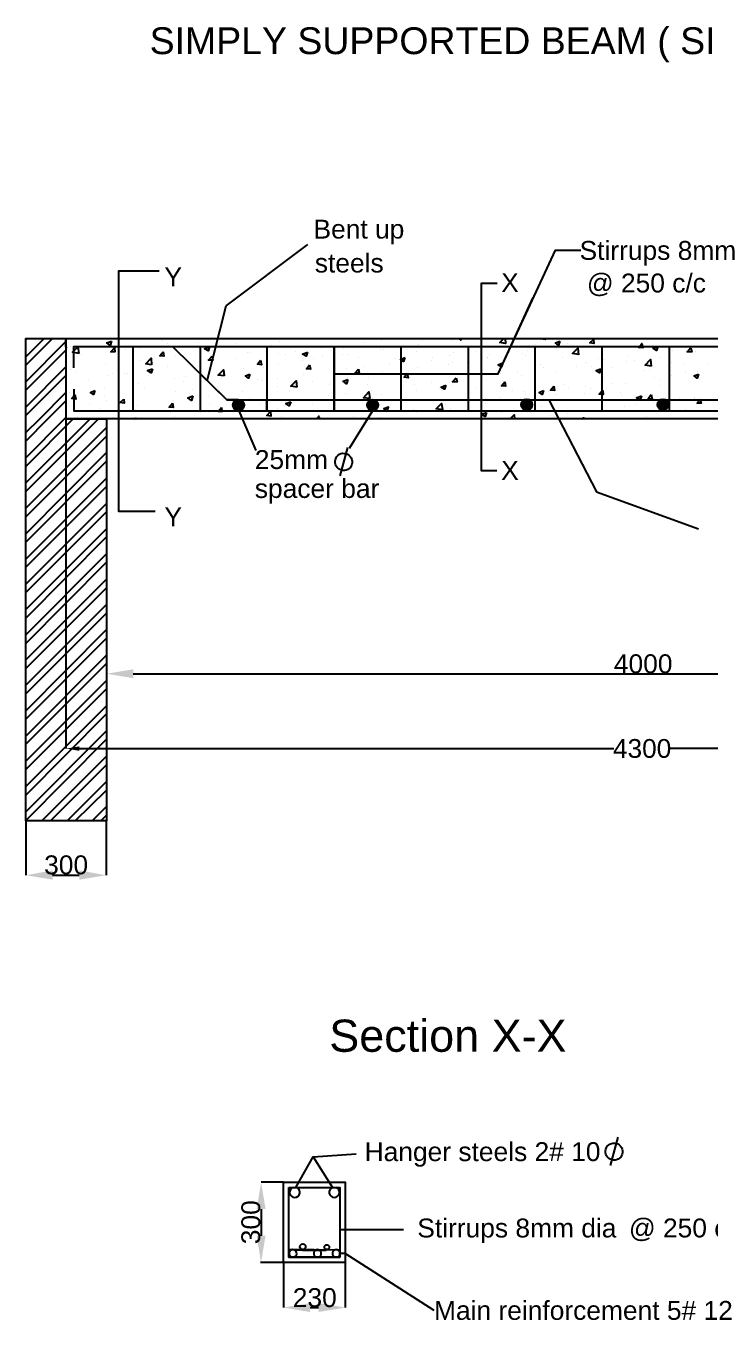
# Model space of a CAD drawing. Header units: inches. Extents: x 1158 to 7104, y -667 to 4351.
# Drawn here: x 1158 to 3711, y -473 to 4351 of the extents above; entities that cross this region are included whole.
import ezdxf

# ---------------------------------------------------------------- set-up
doc = ezdxf.new("R2010")
doc.units = ezdxf.units.IN
doc.header["$MEASUREMENT"] = 0
doc.layers.add('PDF_0', color=7, linetype='Continuous')
doc.layers.add('PDF_Text', color=7, linetype='Continuous')
doc.styles.add('PDF Arial-BoldMT', font='arial.ttf')
doc.styles.add('PDF ArialMT', font='arial.ttf')
doc.styles.get("Standard").update_dxf_attribs({"font": 'arial.ttf'})
doc.dimstyles.get("Standard").update_dxf_attribs({"dimtxt": 70, "dimasz": 50, "dimexe": 0.18, "dimexo": 0.0625, "dimgap": 0.09, "dimtad": 0, "dimtih": 1, "dimtoh": 1, "dimdec": 4, "dimzin": 0, "dimdsep": 46, "dimtxsty": 'Standard', "dimcen": 0.09, "dimadec": 0, "dimazin": 0, "dimtfac": 1, "dimtdec": 4, "dimtofl": 0, "dimtmove": 0, "dimatfit": 3, "dimfxl": 1, "dimtolj": 1, "dimtzin": 0, "dimarcsym": 0})

# ---------------------------------------------------------------- blocks, each defined once
blk = doc.blocks.new('*D1')
at = {"color": 0, "lineweight": -2, "transparency": 16777216}
for p, q in [((1307.4, 2886.7), (1307.4, 1656.9)), ((5606.7, 2886.7), (5606.7, 1656.9)), ((1357.4, 1657.1), (3351.1, 1657.1)), ((5556.7, 1657.1), (3562.9, 1657.1))]:
    blk.add_line(p, q, dxfattribs=at)
at = {"color": 0, "transparency": 16777216}
for points in [[(1357.4, 1665.4), (1357.4, 1648.7), (1307.4, 1657.1)], [(5556.7, 1665.4), (5556.7, 1648.7), (5606.7, 1657.1)]]:
    blk.add_solid(points, dxfattribs=at)
at = {"layer": 'Defpoints', "color": 0, "transparency": 16777216}
for p in [(1307.4, 2886.7), (5606.7, 2886.7), (5606.7, 1657.1)]:
    blk.add_point(p, dxfattribs=at)
at = {"color": 0, "transparency": 16777216, "insert": (3457, 1657.1), "char_height": 70, "attachment_point": 5}
blk.add_mtext('\\A1;4300', dxfattribs=at)

msp = doc.modelspace()

# ---------------------------------------------------------------- linework, layer by layer
for p, q in [((3109.25286, 2956.5343), (3286.3363, 2614.04937)), ((2357.36064, 2779.19571), (2329.54178, 2674.19096)), ((3286.3363, 2614.04937), (3667.54834, 2476.14105)), ((1157.79319, 1387.70752), (1157.79319, 1184.9566)), ((3366.04419, 208.36175), (3338.22532, 103.357)), ((2118.5311, 40.48619), (2035.43647, 40.48619)), ((2118.5311, -258.65451), (2118.5311, -426.50568))]:
    msp.add_line(p, q)
for centre in [(2343.38928, 2725.60956), (3352.07283, 154.7756)]:
    msp.add_ellipse(centre, major_axis=(15.7623, -28.3471), ratio=0.971608281)
at = {"layer": 'PDF_0', "lineweight": 25}
for points in [[(1834.6124, 3028.01715), (1905.64494, 3307.19367), (2210.42382, 3535.67309)], [(2919.39953, 3054.58597), (3133.7837, 3514.93027), (3228.51159, 3514.93027)], [(1654.69913, 3436.82131), (1503.46689, 3436.82131), (1503.46689, 2542.723), (1639.74209, 2542.723)], [(2916.07574, 3390.28831), (2856.24761, 3390.28831), (2856.24761, 2693.95524), (2914.41385, 2693.95524)], [(2307.82299, 3054.58597), (2919.39953, 3054.58597), (3050.68906, 3338.76963)], [(1157.79319, 3185.8755), (1157.79319, 3185.8755)], [(1157.79319, 3117.7379), (1225.93079, 3185.8755)], [(1157.79319, 3180.88982), (1162.77887, 3185.8755)], [(1157.79319, 3086.16193), (1257.50676, 3185.8755)], [(1456.93389, 1387.70752), (1157.79319, 1387.70752), (1157.79319, 3185.8755), (5757.91239, 3185.8755), (5757.91239, 2886.7348), (5759.57428, 2886.7348)], [(1157.79319, 3185.8755), (1157.79319, 3185.8755)], [(5606.68015, 3185.8755), (5606.68015, 2886.7348), (1307.36354, 2886.7348)], [(1307.36354, 3185.8755), (1307.36354, 2886.7348), (1458.59578, 2886.7348)], [(1307.36354, 3155.96143), (1307.36354, 3185.8755), (1307.36354, 3155.96143)], [(1531.71906, 3184.21361), (1531.71906, 3184.21361)], [(2279.57081, 3184.21361), (2279.57081, 3184.21361)], [(2773.15297, 3185.8755), (2781.46243, 3180.88982), (2783.12432, 3185.8755)], [(2945.98981, 3185.8755), (2947.65171, 3167.59468), (2926.0471, 3170.91846), (2941.00414, 3185.8755)], [(3093.89827, 3185.8755), (3095.56016, 3182.55171), (3080.60313, 3184.21361), (3082.26502, 3185.8755)], [(3401.34844, 3184.21361), (3401.34844, 3184.21361)], [(1157.79319, 3024.6719), (1307.36354, 3174.24225)], [(1157.79319, 2993.09594), (1307.36354, 3142.66629)], [(1307.36354, 3150.97575), (1309.02543, 3150.97575), (1307.36354, 3157.62332)], [(1314.01111, 3160.94711), (1314.01111, 3160.94711)], [(1325.64436, 3154.29954), (1325.64436, 3154.29954)], [(1337.27761, 3076.19058), (1337.27761, 3155.96143), (5576.76608, 3155.96143), (5576.76608, 3076.19058)], [(1337.27761, 3155.96143), (1556.64746, 3155.96143), (1704.55591, 3155.96143), (1907.30683, 2956.5343), (2056.87718, 2956.5343), (4807.30972, 2956.5343), (4973.499, 2956.5343), (5237.73995, 3155.96143)], [(1337.27761, 3155.96143), (1337.27761, 3155.96143)], [(1400.42953, 3182.55171), (1400.42953, 3182.55171)], [(1448.62442, 3155.96143), (1448.62442, 3155.96143)], [(1456.93389, 3172.58036), (1456.93389, 3172.58036)], [(1528.39528, 3145.99007), (1528.39528, 3145.99007)], [(1556.64746, 3155.96143), (1556.64746, 2916.64887)], [(1584.89963, 3149.31386), (1584.89963, 3149.31386)], [(1591.5472, 3154.29954), (1591.5472, 3154.29954)], [(1666.33238, 3179.22793), (1666.33238, 3179.22793)], [(1687.93698, 3167.59468), (1687.93698, 3167.59468)], [(1721.17484, 3144.32818), (1721.17484, 3144.32818)], [(1802.60759, 3172.58036), (1802.60759, 3172.58036)], [(1807.59326, 3155.96143), (1807.59326, 2916.64887)], [(1844.15491, 3141.00439), (1844.15491, 3141.00439)], [(1855.78815, 3139.3425), (1855.78815, 3139.3425)], [(1938.88279, 3167.59468), (1938.88279, 3167.59468)], [(1972.12065, 3157.62332), (1972.12065, 3157.62332)], [(2056.87718, 3155.96143), (2056.87718, 2916.64887), (2056.87718, 2956.5343), (3306.62055, 2956.5343)], [(2073.49611, 3160.94711), (2073.49611, 3160.94711)], [(2105.07207, 3175.90414), (2105.07207, 3175.90414)], [(2131.66236, 3157.62332), (2131.66236, 3157.62332)], [(2164.90021, 3137.68061), (2164.90021, 3137.68061)], [(2209.77132, 3155.96143), (2209.77132, 3155.96143)], [(2261.28999, 3150.97575), (2261.28999, 3150.97575)], [(2307.82299, 3155.96143), (2307.82299, 2916.64887), (2307.82299, 2956.5343), (2307.82299, 2916.64887), (2307.82299, 2956.5343)], [(2307.82299, 2916.64887), (2307.82299, 3155.96143), (2307.82299, 2916.64887)], [(2344.38463, 3149.31386), (2344.38463, 3149.31386)], [(2422.49359, 3172.58036), (2422.49359, 3172.58036)], [(2480.65984, 3144.32818), (2480.65984, 3144.32818)], [(2485.64552, 3180.88982), (2485.64552, 3180.88982)], [(2488.9693, 3154.29954), (2488.9693, 3154.29954)], [(2492.29309, 3144.32818), (2492.29309, 3144.32818)], [(2557.10691, 3155.96143), (2557.10691, 2916.64887)], [(2616.93505, 3137.68061), (2616.93505, 3137.68061)], [(2621.92072, 3162.609), (2621.92072, 3162.609)], [(2636.87776, 3179.22793), (2636.87776, 3179.22793)], [(2749.88647, 3179.22793), (2749.88647, 3179.22793)], [(2808.05271, 3155.96143), (2808.05271, 2916.64887)], [(2834.643, 3136.01872), (2834.643, 3136.01872)], [(2995.8466, 3155.96143), (2995.8466, 3155.96143)], [(3029.08445, 3141.00439), (3029.08445, 3141.00439)], [(3057.33663, 3155.96143), (3057.33663, 2916.64887)], [(3058.99852, 3164.27089), (3058.99852, 3164.27089)], [(3138.76938, 3147.65197), (3138.76938, 3147.65197)], [(3155.3883, 3177.56604), (3155.3883, 3177.56604)], [(3176.99291, 3165.93279), (3176.99291, 3165.93279)], [(3220.20212, 3126.04736), (3196.93562, 3129.37114), (3216.87834, 3149.31386), (3220.20212, 3124.38547)], [(3270.05891, 3167.59468), (3270.05891, 3167.59468)], [(3306.62055, 3155.96143), (3306.62055, 2916.64887)], [(3557.56636, 3155.96143), (3557.56636, 2916.64887)], [(3569.19961, 3141.00439), (3569.19961, 3141.00439)], [(3632.35153, 3149.31386), (3632.35153, 3149.31386)], [(3657.27992, 3136.01872), (3657.27992, 3136.01872)], [(1367.19168, 3124.38547), (1367.19168, 3124.38547)], [(1453.6101, 3087.82383), (1453.6101, 3087.82383)], [(1581.57585, 3104.44275), (1581.57585, 3104.44275)], [(1714.52727, 3122.72357), (1714.52727, 3122.72357)], [(1781.00298, 3087.82383), (1781.00298, 3087.82383)], [(1834.18355, 3107.76654), (1834.18355, 3107.76654)], [(1845.8168, 3096.13329), (1845.8168, 3096.13329)], [(1940.54469, 3109.42843), (1940.54469, 3109.42843)], [(1983.7539, 3132.69493), (1983.7539, 3132.69493)], [(1992.06336, 3132.69493), (1992.06336, 3132.69493)], [(2101.74829, 3129.37114), (2101.74829, 3129.37114)], [(2101.74829, 3091.14761), (2101.74829, 3091.14761)], [(2126.67668, 3127.70925), (2126.67668, 3127.70925)], [(2191.4905, 3102.78086), (2191.4905, 3102.78086)], [(2231.37592, 3109.42843), (2231.37592, 3109.42843)], [(2262.95188, 3121.06168), (2262.95188, 3121.06168)], [(2339.39895, 3127.70925), (2339.39895, 3127.70925)], [(2359.34167, 3126.04736), (2359.34167, 3126.04736)], [(2399.22709, 3116.076), (2399.22709, 3116.076)], [(2515.55959, 3092.8095), (2515.55959, 3092.8095)], [(2533.84041, 3109.42843), (2533.84041, 3109.42843)], [(2670.11561, 3104.44275), (2670.11561, 3104.44275)], [(2675.10129, 3114.41411), (2675.10129, 3114.41411)], [(2733.26754, 3089.48572), (2733.26754, 3089.48572)], [(2738.25322, 3122.72357), (2738.25322, 3122.72357)], [(2748.22457, 3094.4714), (2748.22457, 3094.4714)], [(2751.54836, 3132.69493), (2751.54836, 3132.69493)], [(2804.72893, 3097.79518), (2804.72893, 3097.79518)], [(2879.5141, 3114.41411), (2879.5141, 3114.41411)], [(2881.176, 3116.076), (2881.176, 3116.076)], [(2887.82357, 3127.70925), (2887.82357, 3127.70925)], [(2941.00414, 3092.8095), (2941.00414, 3092.8095)], [(3009.14174, 3131.03304), (3009.14174, 3131.03304)], [(3022.43688, 3121.06168), (3022.43688, 3121.06168)], [(3077.27934, 3087.82383), (3077.27934, 3087.82383)], [(3158.71209, 3116.076), (3158.71209, 3116.076)], [(3248.4543, 3097.79518), (3248.4543, 3097.79518)], [(3293.3254, 3109.42843), (3293.3254, 3109.42843)], [(3311.60623, 3106.10465), (3311.60623, 3106.10465)], [(3398.02465, 3099.45707), (3398.02465, 3099.45707)], [(3407.99601, 3119.39979), (3407.99601, 3119.39979)], [(3429.60061, 3104.44275), (3429.60061, 3104.44275)], [(3525.99039, 3116.076), (3525.99039, 3116.076)], [(3565.87582, 3097.79518), (3565.87582, 3097.79518)], [(3610.74692, 3091.14761), (3610.74692, 3091.14761)], [(3700.48913, 3092.8095), (3700.48913, 3092.8095)], [(1157.79319, 2929.94401), (1307.36354, 3079.51436)], [(1157.79319, 2898.36805), (1307.36354, 3047.9384)], [(1323.98247, 3069.543), (1323.98247, 3069.543)], [(1345.58707, 3061.23354), (1345.58707, 3061.23354)], [(1461.91957, 3046.27651), (1461.91957, 3046.27651)], [(1480.20039, 3054.58597), (1480.20039, 3054.58597)], [(1525.07149, 3054.58597), (1525.07149, 3054.58597)], [(1538.36663, 3056.24786), (1538.36663, 3056.24786)], [(1616.4756, 3049.60029), (1616.4756, 3049.60029)], [(1621.46127, 3066.21922), (1621.46127, 3066.21922)], [(1686.27509, 3082.83815), (1686.27509, 3082.83815)], [(1752.7508, 3042.95272), (1752.7508, 3042.95272)], [(1907.30683, 2956.5343), (1950.51604, 2956.5343), (1907.30683, 2956.5343), (1807.59326, 3054.58597), (1807.60098, 3054.60562)], [(1840.83112, 3056.24786), (1840.83112, 3056.24786)], [(1895.67358, 3051.26218), (1895.67358, 3051.26218)], [(1968.79686, 3072.86679), (1968.79686, 3072.86679)], [(2043.58204, 3077.85247), (2043.58204, 3077.85247)], [(2194.81428, 3051.26218), (2194.81428, 3051.26218)], [(2354.35599, 3072.86679), (2354.35599, 3072.86679)], [(2357.67977, 3041.29083), (2357.67977, 3041.29083)], [(2419.16981, 3081.17625), (2419.16981, 3081.17625)], [(2437.45063, 3039.62893), (2437.45063, 3039.62893)], [(2488.9693, 3061.23354), (2488.9693, 3061.23354)], [(2585.35908, 3064.55733), (2585.35908, 3064.55733)], [(2618.59694, 3077.85247), (2618.59694, 3077.85247)], [(2929.37089, 3056.24786), (2929.37089, 3056.24786)], [(2992.52281, 3064.55733), (2992.52281, 3064.55733)], [(3007.47985, 3046.27651), (3007.47985, 3046.27651)], [(3088.91259, 3077.85247), (3088.91259, 3077.85247)], [(3135.44559, 3062.89543), (3135.44559, 3062.89543)], [(3211.89266, 3081.17625), (3211.89266, 3081.17625)], [(3266.73512, 3082.83815), (3266.73512, 3082.83815)], [(3314.93001, 3039.62893), (3314.93001, 3039.62893)], [(3348.16787, 3076.19058), (3348.16787, 3076.19058)], [(3462.83847, 3066.21922), (3462.83847, 3066.21922)], [(3482.78118, 3069.543), (3482.78118, 3069.543)], [(3502.72389, 3039.62893), (3502.72389, 3039.62893)], [(3565.87582, 3047.9384), (3565.87582, 3047.9384)], [(3619.05639, 3064.55733), (3619.05639, 3064.55733)], [(3653.95614, 3051.26218), (3653.95614, 3051.26218)], [(3662.2656, 3061.23354), (3662.2656, 3061.23354)], [(1337.27761, 2996.41972), (1337.27761, 2916.64887), (5576.76608, 2916.64887), (5576.76608, 2996.41972)], [(1390.45818, 3031.31947), (1390.45818, 3031.31947)], [(1450.28632, 3003.06729), (1450.28632, 3003.06729)], [(1578.25206, 3019.68622), (1578.25206, 3019.68622)], [(1599.85667, 3001.4054), (1599.85667, 3001.4054)], [(1711.20348, 3037.96704), (1711.20348, 3037.96704)], [(1747.76512, 3026.33379), (1747.76512, 3026.33379)], [(1777.67919, 2996.41972), (1777.67919, 2996.41972)], [(1874.06898, 3008.05297), (1874.06898, 3008.05297)], [(1887.36412, 3037.96704), (1887.36412, 3037.96704)], [(2023.63932, 3032.98136), (2023.63932, 3032.98136)], [(2035.27257, 3029.65758), (2035.27257, 3029.65758)], [(2098.4245, 3037.96704), (2098.4245, 3037.96704)], [(2098.4245, 3008.05297), (2098.4245, 3008.05297)], [(2158.25264, 3026.33379), (2158.25264, 3026.33379)], [(2228.05214, 3024.6719), (2228.05214, 3024.6719)], [(2289.54217, 3013.03865), (2289.54217, 3013.03865)], [(2294.52785, 3021.34811), (2294.52785, 3021.34811)], [(2430.80305, 3014.70054), (2430.80305, 3014.70054)], [(2447.42198, 2993.09594), (2447.42198, 2993.09594)], [(2565.41637, 3009.71487), (2565.41637, 3009.71487)], [(2608.62558, 3014.70054), (2608.62558, 3014.70054)], [(2616.93505, 2993.09594), (2616.93505, 2993.09594)], [(2671.77751, 3023.01001), (2671.77751, 3023.01001)], [(2701.69158, 3003.06729), (2701.69158, 3003.06729)], [(2744.90079, 3009.71487), (2744.90079, 3009.71487)], [(2768.16729, 3034.64326), (2768.16729, 3034.64326)], [(2836.30489, 2998.08162), (2836.30489, 2998.08162)], [(2876.19032, 3029.65758), (2876.19032, 3029.65758)], [(2972.5801, 2991.43404), (2972.5801, 2991.43404)], [(3167.02155, 3014.70054), (3167.02155, 3014.70054)], [(3181.97859, 2998.08162), (3181.97859, 2998.08162)], [(3245.13051, 3006.39108), (3245.13051, 3006.39108)], [(3263.41133, 2998.08162), (3263.41133, 2998.08162)], [(3341.5203, 3019.68622), (3341.5203, 3019.68622)], [(3394.70086, 3016.36244), (3394.70086, 3016.36244)], [(3522.66661, 3031.31947), (3522.66661, 3031.31947)], [(3524.3285, 3009.71487), (3524.3285, 3009.71487)], [(3672.23696, 3034.64326), (3672.23696, 3034.64326)], [(1157.79319, 2835.21612), (1209.31187, 2886.7348), (1307.36354, 2984.78647)], [(1157.79319, 2803.64016), (1239.22594, 2886.7348), (1307.36354, 2953.21051)], [(1320.65868, 2984.78647), (1320.65868, 2984.78647)], [(1393.78196, 2944.90105), (1393.78196, 2944.90105)], [(1451.94821, 2974.81512), (1451.94821, 2974.81512)], [(1458.59578, 2954.8724), (1458.59578, 2954.8724)], [(1554.98556, 2966.50565), (1554.98556, 2966.50565)], [(1707.8797, 2954.8724), (1707.8797, 2954.8724)], [(1714.52727, 2988.11026), (1714.52727, 2988.11026)], [(1807.59326, 2956.5343), (1807.59326, 2956.5343)], [(1837.50733, 2971.49133), (1837.50733, 2971.49133)], [(1967.13497, 2988.11026), (1967.13497, 2988.11026)], [(1992.06336, 2963.18187), (1992.06336, 2963.18187)], [(2128.33857, 2951.54862), (2128.33857, 2951.54862)], [(2141.63371, 2988.11026), (2141.63371, 2988.11026)], [(2287.88028, 2971.49133), (2287.88028, 2971.49133)], [(2351.0322, 2979.8008), (2351.0322, 2979.8008)], [(2354.35599, 2956.5343), (2354.35599, 2956.5343)], [(2485.64552, 2976.47701), (2485.64552, 2976.47701)], [(2861.23328, 2956.5343), (2861.23328, 2956.5343)], [(2871.20464, 2963.18187), (2871.20464, 2963.18187)], [(2872.86653, 2944.90105), (2872.86653, 2944.90105)], [(2926.0471, 2964.84376), (2926.0471, 2964.84376)], [(3004.15606, 2963.18187), (3004.15606, 2963.18187)], [(3019.1131, 2989.77215), (3019.1131, 2989.77215)], [(3020.77499, 2976.47701), (3020.77499, 2976.47701)], [(3107.19341, 2986.44837), (3107.19341, 2986.44837)], [(3132.12181, 2978.1389), (3132.12181, 2978.1389)], [(3228.51159, 2959.85808), (3228.51159, 2959.85808)], [(3243.46862, 2981.46269), (3243.46862, 2981.46269)], [(3376.42004, 2984.78647), (3376.42004, 2984.78647)], [(3379.74383, 2974.81512), (3379.74383, 2974.81512)], [(3499.40011, 2948.22483), (3499.40011, 2948.22483)], [(3514.35714, 2969.82944), (3514.35714, 2969.82944)], [(3519.34282, 2948.22483), (3519.34282, 2948.22483)], [(3595.78989, 2961.51997), (3595.78989, 2961.51997)], [(3650.63235, 2963.18187), (3650.63235, 2963.18187)], [(3652.29424, 2966.50565), (3652.29424, 2966.50565)], [(1317.3349, 2901.69183), (1317.3349, 2901.69183)], [(1337.27761, 2916.64887), (1503.46689, 2916.64887), (1807.59326, 2916.64887), (1902.32115, 2916.64887), (1952.17794, 2916.64887), (2015.32986, 2768.74041)], [(1348.91086, 2896.70616), (1348.91086, 2896.70616)], [(1432.0055, 2924.95833), (1432.0055, 2924.95833)], [(1446.96253, 2918.31076), (1446.96253, 2918.31076)], [(1566.61881, 2919.97266), (1566.61881, 2919.97266)], [(1574.92828, 2934.92969), (1574.92828, 2934.92969)], [(1696.24645, 2911.66319), (1696.24645, 2911.66319)], [(1702.89402, 2913.32508), (1702.89402, 2913.32508)], [(1711.20348, 2896.70616), (1711.20348, 2896.70616)], [(1807.59326, 2908.33941), (1807.59326, 2908.33941)], [(1837.50733, 2908.33941), (1837.50733, 2908.33941)], [(1844.15491, 2938.25348), (1844.15491, 2938.25348)], [(1963.81119, 2903.35373), (1963.81119, 2903.35373)], [(1968.79686, 2929.94401), (1968.79686, 2929.94401)], [(1973.78254, 2901.69183), (1973.78254, 2901.69183)], [(2031.94879, 2938.25348), (2031.94879, 2938.25348)], [(2095.10071, 2923.29644), (2095.10071, 2923.29644)], [(2110.05775, 2896.70616), (2110.05775, 2896.70616)], [(2226.39024, 2939.91537), (2226.39024, 2939.91537)], [(2243.00917, 2886.7348), (2251.31864, 2896.70616), (2252.98053, 2886.7348)], [(2450.74577, 2916.64887), (2364.32734, 2775.38798)], [(2542.14987, 2913.32508), (2542.14987, 2913.32508)], [(2575.38773, 2913.32508), (2575.38773, 2913.32508)], [(2605.3018, 2921.63455), (2605.3018, 2921.63455)], [(2613.61126, 2910.0013), (2613.61126, 2910.0013)], [(2701.69158, 2934.92969), (2701.69158, 2934.92969)], [(2723.29618, 2938.25348), (2723.29618, 2938.25348)], [(2741.577, 2924.95833), (2741.577, 2924.95833)], [(2931.03278, 2908.33941), (2931.03278, 2908.33941)], [(2964.27064, 2886.7348), (2979.22767, 2901.69183), (2980.88956, 2886.7348)], [(3080.60313, 2933.2678), (3080.60313, 2933.2678)], [(3115.50288, 2898.36805), (3115.50288, 2898.36805)], [(3128.79802, 2895.04426), (3128.79802, 2895.04426)], [(3178.6548, 2906.67751), (3178.6548, 2906.67751)], [(3260.08755, 2913.32508), (3260.08755, 2913.32508)], [(3275.04458, 2918.31076), (3275.04458, 2918.31076)], [(3391.37708, 2931.6059), (3391.37708, 2931.6059)], [(3434.58629, 2939.91537), (3434.58629, 2939.91537)], [(3472.80982, 2895.04426), (3472.80982, 2895.04426)], [(3620.71828, 2921.63455), (3620.71828, 2921.63455)], [(1157.79319, 2740.48824), (1302.37786, 2886.7348), (1307.36354, 2891.72048)], [(1157.79319, 2647.42224), (1397.10575, 2886.7348)], [(1157.79319, 2708.91227), (1333.95382, 2886.7348)], [(1157.79319, 2615.84628), (1428.68171, 2886.7348)], [(1157.79319, 2552.69435), (1458.59578, 2853.49694)], [(1307.36354, 2886.7348), (1458.59578, 2886.7348), (1458.59578, 1387.70752)], [(1485.18607, 2891.72048), (1485.18607, 2891.72048)], [(1548.33799, 2886.7348), (1548.33799, 2886.7348)], [(1561.63313, 2886.7348), (1568.2807, 2888.39669), (1566.61881, 2886.7348)], [(1648.05156, 2888.39669), (1648.05156, 2888.39669)], [(1834.18355, 2888.39669), (1834.18355, 2888.39669)], [(2244.67106, 2891.72048), (2244.67106, 2891.72048)], [(2380.94627, 2893.38237), (2380.94627, 2893.38237)], [(2425.81738, 2888.39669), (2425.81738, 2888.39669)], [(2482.32173, 2891.72048), (2482.32173, 2891.72048)], [(3233.49726, 2886.7348), (3240.14484, 2890.05859), (3240.14484, 2886.7348)], [(1157.79319, 2521.11839), (1458.59578, 2821.92098)], [(1157.79319, 2457.96646), (1458.59578, 2760.43095)], [(1157.79319, 2426.3905), (1458.59578, 2728.85499)], [(1157.79319, 2363.23858), (1458.59578, 2665.70306)], [(1157.79319, 2333.32451), (1458.59578, 2634.1271)], [(1157.79319, 2270.17258), (1458.59578, 2570.97517)], [(1157.79319, 2238.59662), (1458.59578, 2539.39921)], [(1157.79319, 2175.44469), (1458.59578, 2476.24728)], [(1157.79319, 2143.86873), (1458.59578, 2446.33321)], [(1157.79319, 2080.7168), (1458.59578, 2383.18129)], [(1157.79319, 2049.14084), (1458.59578, 2351.60533)], [(1157.79319, 1987.65081), (1458.59578, 2288.4534)], [(1157.79319, 1956.07485), (1458.59578, 2256.87744)], [(1157.79319, 1892.92292), (1458.59578, 2193.72551)], [(1157.79319, 1861.34696), (1458.59578, 2162.14955)], [(1157.79319, 1798.19503), (1458.59578, 2100.65952)], [(1157.79319, 1766.61907), (1458.59578, 2069.08355)], [(1157.79319, 1703.46714), (1458.59578, 2005.93163)], [(1157.79319, 1673.55307), (1458.59578, 1974.35567)], [(1558.30935, 1936.13213), (5359.05812, 1936.13213)], [(1157.79319, 1610.40115), (1458.59578, 1911.20374)], [(1157.79319, 1578.82519), (1458.59578, 1879.62778)], [(1157.79319, 1515.67326), (1458.59578, 1816.47585)], [(1157.79319, 1484.0973), (1458.59578, 1786.56178)], [(1157.79319, 1420.94537), (1458.59578, 1723.40986)], [(1157.79319, 1389.36941), (1458.59578, 1691.83389)], [(1217.62133, 1387.70752), (1458.59578, 1628.68197)], [(1249.19729, 1387.70752), (1458.59578, 1597.10601)], [(1312.34922, 1387.70752), (1458.59578, 1533.95408)], [(1342.26329, 1387.70752), (1458.59578, 1502.37812)], [(1405.41521, 1387.70752), (1458.59578, 1440.88809)], [(1436.99118, 1387.70752), (1458.59578, 1409.31212)], [(1456.93389, 1386.04562), (1456.93389, 1184.9566)], [(1257.50676, 1184.9566), (1357.22032, 1184.9566)], [(2229.87792, 135.21408), (2389.96392, 146.27882)], [(2138.47382, 20.54348), (2165.0641, 20.54348), (2229.87792, 135.21408), (2301.33931, 20.54348), (2329.59149, 20.54348)], [(2035.43647, -59.22738), (2035.43647, -158.94094)], [(2566.50742, -137.33634), (2329.59149, -137.33634), (2329.59149, -212.12151)], [(2138.47382, -210.45962), (2138.47382, -238.7118), (2138.47382, -210.45962)], [(2680.5651, -437.5575), (2349.5342, -225.41665), (2329.59149, -225.41665), (2329.59149, -238.7118), (2329.59149, -212.12151), (2138.47382, -210.45962), (2189.99249, -212.12151), (2278.07281, -212.12151)], [(2160.07842, -238.7118), (2138.47382, -238.7118), (2176.69735, -238.7118), (2206.61142, -238.7118), (2248.15874, -238.7118), (2294.69174, -238.7118), (2329.59149, -238.7118), (2311.31067, -238.7118)], [(2206.61142, -238.7118), (2228.21603, -238.7118)], [(2118.5311, -258.65451), (2033.77457, -258.65451)], [(2349.5342, -260.3164), (2349.5342, -426.50568)], [(2218.24467, -426.50568), (2249.82063, -426.50568)]]:
    msp.add_lwpolyline(points, dxfattribs=at)
for points in [[(1355.55843, 3129.37114), (1332.29193, 3134.35682), (1352.23464, 3154.29954)], [(1476.8766, 3175.90414), (1471.89092, 3159.28521), (1460.25767, 3169.25657)], [(1488.50985, 3150.97575), (1490.17174, 3136.01872), (1475.21471, 3136.01872)], [(1669.65616, 3136.01872), (1672.97995, 3119.39979), (1658.02291, 3121.06168)], [(1842.49301, 3154.29954), (1837.50733, 3139.3425), (1824.21219, 3147.65197)], [(3150.40263, 3175.90414), (3145.41695, 3160.94711), (3133.7837, 3169.25657)], [(3275.04458, 3182.55171), (3276.70648, 3167.59468), (3261.74944, 3169.25657)], [(3457.85279, 3155.96143), (3459.51468, 3150.97575), (3444.55765, 3152.63764), (3447.88143, 3155.96143), (3456.1909, 3167.59468)], [(3516.01904, 3155.96143), (3511.03336, 3141.00439), (3497.73822, 3149.31386)], [(3638.9991, 3150.97575), (3642.32289, 3136.01872), (3625.70396, 3136.01872)], [(1626.44695, 3087.82383), (1604.84235, 3091.14761), (1624.78506, 3112.75222)], [(1852.46437, 3119.39979), (1855.78815, 3104.44275), (1839.16923, 3104.44275)], [(2033.61068, 3104.44275), (2036.93447, 3087.82383), (2021.97743, 3089.48572)], [(2208.10942, 3134.35682), (2203.12374, 3119.39979), (2189.8286, 3127.70925)], [(2216.41889, 3087.82383), (2219.74267, 3071.2049), (2204.78564, 3072.86679)], [(2572.06394, 3114.41411), (2567.07826, 3099.45707), (2557.10691, 3106.10465), (2555.44501, 3107.76654), (2557.10691, 3107.76654)], [(2937.68035, 3094.4714), (2932.69467, 3079.51436), (2919.39953, 3087.82383)], [(3491.09064, 3082.83815), (3467.82415, 3086.16193), (3487.76686, 3107.76654)], [(1629.77074, 3072.86679), (1624.78506, 3057.90976), (1611.48992, 3066.21922)], [(1897.33547, 3046.27651), (1875.73087, 3049.60029), (1895.67358, 3069.543)], [(1993.72525, 3052.92408), (1988.73958, 3037.96704), (1977.10633, 3046.27651)], [(2399.22709, 3071.2049), (2400.88898, 3056.24786), (2385.93195, 3057.90976)], [(2580.3734, 3056.24786), (2583.69719, 3039.62893), (2568.74015, 3041.29083)], [(2763.18161, 3039.62893), (2766.5054, 3024.6719), (2749.88647, 3024.6719)], [(3303.29676, 3072.86679), (3298.31108, 3057.90976), (3285.01594, 3066.21922)], [(3667.25128, 3052.92408), (3662.2656, 3037.96704), (3650.63235, 3046.27651)], [(1415.38657, 2991.43404), (1410.40089, 2976.47701), (1398.76764, 2984.78647)], [(2168.224, 3004.72919), (2146.61939, 3008.05297), (2166.5621, 3027.99569)], [(2359.34167, 3032.98136), (2354.35599, 3016.36244), (2341.06084, 3026.33379)], [(2724.95808, 3011.37676), (2719.9724, 2996.41972), (2706.67726, 3004.72919)], [(2944.32792, 3024.6719), (2947.65171, 3008.05297), (2932.69467, 3009.71487)], [(3088.91259, 2991.43404), (3083.92692, 2976.47701), (3072.29367, 2984.78647)], [(3127.13613, 3008.05297), (3130.45991, 2991.43404), (3115.50288, 2993.09594)], [(3309.94433, 2991.43404), (3311.60623, 2976.47701), (3306.62055, 2976.47701), (3296.64919, 2978.1389), (3306.62055, 2989.77215)], [(1340.60139, 2976.47701), (1343.92518, 2959.85808), (1328.96815, 2961.51997)], [(1523.4096, 2959.85808), (1525.07149, 2944.90105), (1510.11446, 2946.56294)], [(1704.55591, 2944.90105), (1707.8797, 2928.28212), (1692.92266, 2929.94401)], [(1781.00298, 2971.49133), (1776.0173, 2954.8724), (1762.72216, 2964.84376)], [(2146.61939, 2949.88673), (2139.97182, 2934.92969), (2128.33857, 2943.23915)], [(2440.77441, 2961.51997), (2417.50791, 2964.84376), (2437.45063, 2986.44837)], [(2711.66293, 2919.97266), (2688.39643, 2923.29644), (2708.33915, 2943.23915)], [(3454.529, 2971.49133), (3449.54333, 2956.5343), (3436.24818, 2964.84376)], [(3491.09064, 2976.47701), (3494.41443, 2959.85808), (3479.4574, 2961.51997)], [(3673.89885, 2959.85808), (3677.22264, 2944.90105), (3662.2656, 2944.90105)], [(1887.36412, 2928.28212), (1889.02601, 2916.64887), (1890.6879, 2913.32508), (1875.73087, 2913.32508), (1877.39276, 2916.64887)], [(2070.17232, 2913.32508), (2071.83422, 2896.70616), (2056.87718, 2898.36805)], [(2503.92634, 2916.64887), (2505.58823, 2914.98698), (2505.58823, 2916.64887), (2510.57391, 2929.94401), (2493.95498, 2923.29644)], [(2876.19032, 2910.0013), (2871.20464, 2895.04426), (2857.9095, 2903.35373)], [(2118.5311, 40.48619), (2349.5342, 40.48619), (2349.5342, -258.65451), (2118.5311, -258.65451)], [(2138.47382, 20.54348), (2329.59149, 20.54348), (2329.59149, -238.7118), (2138.47382, -238.7118)]]:
    msp.add_lwpolyline(points, close=True, dxfattribs=at)
at = {"layer": 'PDF_0', "lineweight": 0}
for points in [[(1968.79686, 2943.23915), (1932.23522, 2943.23915), (1968.79686, 2943.23915)], [(1967.13497, 2946.56294), (1933.89712, 2946.56294), (1967.13497, 2946.56294)], [(1965.47308, 2949.88673), (1937.2209, 2949.88673), (1965.47308, 2949.88673)], [(1962.14929, 2953.21051), (1938.88279, 2953.21051), (1962.14929, 2953.21051)], [(1958.82551, 2954.8724), (1942.20658, 2954.8724), (1958.82551, 2954.8724)], [(1955.50172, 2956.5343), (1947.19226, 2956.5343), (1955.50172, 2956.5343)], [(2469.02659, 2943.23915), (2432.46495, 2943.23915), (2469.02659, 2943.23915)], [(2467.3647, 2946.56294), (2434.12684, 2946.56294), (2467.3647, 2946.56294)], [(2465.7028, 2949.88673), (2435.78873, 2949.88673), (2465.7028, 2949.88673)], [(2462.37902, 2953.21051), (2439.11252, 2953.21051), (2462.37902, 2953.21051)], [(2459.05523, 2954.8724), (2442.4363, 2954.8724), (2459.05523, 2954.8724)], [(2455.73145, 2956.5343), (2445.76009, 2956.5343), (2455.73145, 2956.5343)], [(2455.73145, 2956.5343), (2450.74577, 2956.5343), (2455.73145, 2956.5343)], [(3045.70338, 2946.56294), (3007.47985, 2946.56294), (3045.70338, 2946.56294)], [(3044.04149, 2949.88673), (3009.14174, 2949.88673), (3044.04149, 2949.88673)], [(3040.7177, 2951.54862), (3010.80363, 2951.54862), (3040.7177, 2951.54862)], [(3039.05581, 2954.8724), (3014.12742, 2954.8724), (3039.05581, 2954.8724)], [(3552.58068, 2946.56294), (3514.35714, 2946.56294), (3552.58068, 2946.56294)], [(3550.91878, 2949.88673), (3516.01904, 2949.88673), (3550.91878, 2949.88673)], [(3549.25689, 2951.54862), (3517.68093, 2951.54862), (3549.25689, 2951.54862)], [(3545.93311, 2954.8724), (3521.00471, 2954.8724), (3545.93311, 2954.8724)], [(1970.45876, 2939.91537), (1930.57333, 2939.91537), (1970.45876, 2939.91537)], [(1970.45876, 2933.2678), (1930.57333, 2933.2678), (1970.45876, 2933.2678)], [(1968.79686, 2928.28212), (1932.23522, 2928.28212), (1968.79686, 2928.28212)], [(1967.13497, 2924.95833), (1933.89712, 2924.95833), (1967.13497, 2924.95833)], [(1965.47308, 2923.29644), (1937.2209, 2923.29644), (1965.47308, 2923.29644)], [(1962.14929, 2919.97266), (1938.88279, 2919.97266), (1962.14929, 2919.97266)], [(1958.82551, 2918.31076), (1942.20658, 2918.31076), (1958.82551, 2918.31076)], [(1955.50172, 2916.64887), (1947.19226, 2916.64887), (1955.50172, 2916.64887)], [(2470.68848, 2939.91537), (2430.80305, 2939.91537), (2470.68848, 2939.91537)], [(2470.68848, 2933.2678), (2430.80305, 2933.2678), (2470.68848, 2933.2678)], [(2469.02659, 2928.28212), (2432.46495, 2928.28212), (2469.02659, 2928.28212)], [(2467.3647, 2924.95833), (2434.12684, 2924.95833), (2467.3647, 2924.95833)], [(2465.7028, 2923.29644), (2435.78873, 2923.29644), (2465.7028, 2923.29644)], [(2462.37902, 2919.97266), (2439.11252, 2919.97266), (2462.37902, 2919.97266)], [(2459.05523, 2918.31076), (2442.4363, 2918.31076), (2459.05523, 2918.31076)], [(2455.73145, 2916.64887), (2445.76009, 2916.64887), (2455.73145, 2916.64887)], [(3045.70338, 2941.57726), (3005.81795, 2941.57726), (3045.70338, 2941.57726)], [(3552.58068, 2941.57726), (3514.35714, 2941.57726), (3552.58068, 2941.57726)]]:
    msp.add_lwpolyline(points, dxfattribs=at)
for points in [[(2450.74577, 2956.5343), (2450.74577, 2956.5343), (2450.74577, 2956.5343)], [(2450.74577, 2916.64887), (2450.74577, 2916.64887), (2450.74577, 2916.64887)], [(2156.75464, -210.45962), (2151.76896, -210.45962), (2156.75464, -210.45962)]]:
    msp.add_lwpolyline(points, close=True, dxfattribs=at)
at = {"layer": 'PDF_0', "lineweight": 25}
for centre, radius in [((1951.347, 2937.42254), 20.77365), ((1951.347, 2937.42254), 20.77365), ((2451.57672, 2937.42254), 20.77365), ((3026.59162, 2939.08443), 20.77365), ((3535.13081, 2939.08443), 20.77365), ((2190.82343, -199.65733), 10.80232), ((2280.56572, -201.31914), 9.14034)]:
    msp.add_circle(centre, radius, dxfattribs=at)
for centre, radius, start, end in [((2160.90972, 3.09335), 19.11212, 105.4250769, 74.5749231), ((2308.81798, 3.09368), 19.11191, 110.69372535, 69.30627465), ((2154.26152, -224.5858), 14.12623, 296.20930321, 243.79069679), ((2192.4851, -202.97575), 7.48384, 259.96069308, 279.6394083), ((2245.66643, -224.58592), 14.12561, 288.88882664, 251.11117336), ((2278.90387, -204.65313), 5.80653, 264.68247792, 274.91326425), ((2315.46543, -224.58577), 14.12608, 287.77553827, 252.22446173)]:
    msp.add_arc(centre, radius, start, end, dxfattribs=at)
at = {"layer": 'PDF_0', "transparency": 33554559}
for points in [[(1932.23522, 2943.23915), (1970.45876, 2939.91537), (1930.57333, 2939.91537)], [(1933.89712, 2946.56294), (1968.79686, 2943.23915), (1932.23522, 2943.23915)], [(1932.23522, 2943.23915), (1968.79686, 2943.23915), (1968.79686, 2943.23915)], [(1968.79686, 2943.23915), (1932.23522, 2943.23915), (1970.45876, 2939.91537)], [(1937.2209, 2949.88673), (1967.13497, 2946.56294), (1933.89712, 2946.56294)], [(1933.89712, 2946.56294), (1967.13497, 2946.56294), (1967.13497, 2946.56294)], [(1967.13497, 2946.56294), (1933.89712, 2946.56294), (1968.79686, 2943.23915)], [(1938.88279, 2953.21051), (1965.47308, 2949.88673), (1937.2209, 2949.88673)], [(1937.2209, 2949.88673), (1965.47308, 2949.88673), (1965.47308, 2949.88673)], [(1965.47308, 2949.88673), (1937.2209, 2949.88673), (1967.13497, 2946.56294)], [(1942.20658, 2954.8724), (1962.14929, 2953.21051), (1938.88279, 2953.21051)], [(1938.88279, 2953.21051), (1962.14929, 2953.21051), (1962.14929, 2953.21051)], [(1962.14929, 2953.21051), (1938.88279, 2953.21051), (1965.47308, 2949.88673)], [(1947.19226, 2956.5343), (1958.82551, 2954.8724), (1942.20658, 2954.8724)], [(1942.20658, 2954.8724), (1958.82551, 2954.8724), (1958.82551, 2954.8724)], [(1958.82551, 2954.8724), (1942.20658, 2954.8724), (1962.14929, 2953.21051)], [(1950.51604, 2956.5343), (1955.50172, 2956.5343), (1947.19226, 2956.5343)], [(1947.19226, 2956.5343), (1955.50172, 2956.5343), (1955.50172, 2956.5343)], [(1955.50172, 2956.5343), (1947.19226, 2956.5343), (1958.82551, 2954.8724)], [(1950.51604, 2956.5343), (1952.17794, 2956.5343), (1952.17794, 2956.5343)], [(1952.17794, 2956.5343), (1950.51604, 2956.5343), (1955.50172, 2956.5343)], [(2432.46495, 2943.23915), (2470.68848, 2939.91537), (2430.80305, 2939.91537)], [(2434.12684, 2946.56294), (2469.02659, 2943.23915), (2432.46495, 2943.23915)], [(2432.46495, 2943.23915), (2469.02659, 2943.23915), (2469.02659, 2943.23915)], [(2469.02659, 2943.23915), (2432.46495, 2943.23915), (2470.68848, 2939.91537)], [(2435.78873, 2949.88673), (2467.3647, 2946.56294), (2434.12684, 2946.56294)], [(2434.12684, 2946.56294), (2467.3647, 2946.56294), (2467.3647, 2946.56294)], [(2467.3647, 2946.56294), (2434.12684, 2946.56294), (2469.02659, 2943.23915)], [(2439.11252, 2953.21051), (2465.7028, 2949.88673), (2435.78873, 2949.88673)], [(2435.78873, 2949.88673), (2465.7028, 2949.88673), (2465.7028, 2949.88673)], [(2465.7028, 2949.88673), (2435.78873, 2949.88673), (2467.3647, 2946.56294)], [(2442.4363, 2954.8724), (2462.37902, 2953.21051), (2439.11252, 2953.21051)], [(2439.11252, 2953.21051), (2462.37902, 2953.21051), (2462.37902, 2953.21051)], [(2462.37902, 2953.21051), (2439.11252, 2953.21051), (2465.7028, 2949.88673)], [(2445.76009, 2956.5343), (2459.05523, 2954.8724), (2442.4363, 2954.8724)], [(2442.4363, 2954.8724), (2459.05523, 2954.8724), (2459.05523, 2954.8724)], [(2459.05523, 2954.8724), (2442.4363, 2954.8724), (2462.37902, 2953.21051)], [(2450.74577, 2956.5343), (2455.73145, 2956.5343), (2445.76009, 2956.5343)], [(2445.76009, 2956.5343), (2455.73145, 2956.5343), (2455.73145, 2956.5343)], [(2455.73145, 2956.5343), (2445.76009, 2956.5343), (2459.05523, 2954.8724)], [(3007.47985, 2946.56294), (3045.70338, 2941.57726), (3005.81795, 2941.57726)], [(3009.14174, 2949.88673), (3045.70338, 2946.56294), (3007.47985, 2946.56294)], [(3007.47985, 2946.56294), (3045.70338, 2946.56294), (3045.70338, 2946.56294)], [(3045.70338, 2946.56294), (3007.47985, 2946.56294), (3045.70338, 2941.57726)], [(3010.80363, 2951.54862), (3044.04149, 2949.88673), (3009.14174, 2949.88673)], [(3009.14174, 2949.88673), (3044.04149, 2949.88673), (3044.04149, 2949.88673)], [(3044.04149, 2949.88673), (3009.14174, 2949.88673), (3045.70338, 2946.56294)], [(3014.12742, 2954.8724), (3040.7177, 2951.54862), (3010.80363, 2951.54862)], [(3010.80363, 2951.54862), (3040.7177, 2951.54862), (3040.7177, 2951.54862)], [(3040.7177, 2951.54862), (3010.80363, 2951.54862), (3044.04149, 2949.88673)], [(3017.4512, 2956.5343), (3039.05581, 2954.8724), (3014.12742, 2954.8724)], [(3014.12742, 2954.8724), (3039.05581, 2954.8724), (3039.05581, 2954.8724)], [(3039.05581, 2954.8724), (3014.12742, 2954.8724), (3040.7177, 2951.54862)], [(3017.4512, 2956.5343), (3035.73202, 2956.5343), (3035.73202, 2956.5343)], [(3035.73202, 2956.5343), (3017.4512, 2956.5343), (3039.05581, 2954.8724)], [(3516.01904, 2949.88673), (3552.58068, 2946.56294), (3514.35714, 2946.56294)], [(3514.35714, 2946.56294), (3552.58068, 2946.56294), (3552.58068, 2946.56294)], [(3552.58068, 2946.56294), (3514.35714, 2946.56294), (3552.58068, 2941.57726)], [(3514.35714, 2946.56294), (3552.58068, 2941.57726), (3514.35714, 2941.57726)], [(3517.68093, 2951.54862), (3550.91878, 2949.88673), (3516.01904, 2949.88673)], [(3516.01904, 2949.88673), (3550.91878, 2949.88673), (3550.91878, 2949.88673)], [(3550.91878, 2949.88673), (3516.01904, 2949.88673), (3552.58068, 2946.56294)], [(3521.00471, 2954.8724), (3549.25689, 2951.54862), (3517.68093, 2951.54862)], [(3517.68093, 2951.54862), (3549.25689, 2951.54862), (3549.25689, 2951.54862)], [(3549.25689, 2951.54862), (3517.68093, 2951.54862), (3550.91878, 2949.88673)], [(3524.3285, 2956.5343), (3545.93311, 2954.8724), (3521.00471, 2954.8724)], [(3521.00471, 2954.8724), (3545.93311, 2954.8724), (3545.93311, 2954.8724)], [(3545.93311, 2954.8724), (3521.00471, 2954.8724), (3549.25689, 2951.54862)], [(3524.3285, 2956.5343), (3542.60932, 2956.5343), (3542.60932, 2956.5343)], [(3542.60932, 2956.5343), (3524.3285, 2956.5343), (3545.93311, 2954.8724)], [(1930.57333, 2939.91537), (1970.45876, 2939.91537), (1970.45876, 2939.91537)], [(1970.45876, 2939.91537), (1930.57333, 2939.91537), (1970.45876, 2936.59158)], [(1930.57333, 2939.91537), (1970.45876, 2936.59158), (1930.57333, 2936.59158)], [(1970.45876, 2936.59158), (1930.57333, 2936.59158), (1970.45876, 2933.2678)], [(1930.57333, 2936.59158), (1970.45876, 2933.2678), (1930.57333, 2933.2678)], [(1930.57333, 2933.2678), (1970.45876, 2933.2678), (1970.45876, 2933.2678)], [(1970.45876, 2933.2678), (1930.57333, 2933.2678), (1968.79686, 2928.28212)], [(1930.57333, 2933.2678), (1968.79686, 2928.28212), (1932.23522, 2928.28212)], [(1932.23522, 2928.28212), (1968.79686, 2928.28212), (1968.79686, 2928.28212)], [(1968.79686, 2928.28212), (1932.23522, 2928.28212), (1967.13497, 2924.95833)], [(1932.23522, 2928.28212), (1967.13497, 2924.95833), (1933.89712, 2924.95833)], [(1933.89712, 2924.95833), (1967.13497, 2924.95833), (1967.13497, 2924.95833)], [(1967.13497, 2924.95833), (1933.89712, 2924.95833), (1965.47308, 2923.29644)], [(1933.89712, 2924.95833), (1965.47308, 2923.29644), (1937.2209, 2923.29644)], [(1937.2209, 2923.29644), (1965.47308, 2923.29644), (1965.47308, 2923.29644)], [(1965.47308, 2923.29644), (1937.2209, 2923.29644), (1962.14929, 2919.97266)], [(1937.2209, 2923.29644), (1962.14929, 2919.97266), (1938.88279, 2919.97266)], [(1938.88279, 2919.97266), (1962.14929, 2919.97266), (1962.14929, 2919.97266)], [(1962.14929, 2919.97266), (1938.88279, 2919.97266), (1958.82551, 2918.31076)], [(1938.88279, 2919.97266), (1958.82551, 2918.31076), (1942.20658, 2918.31076)], [(1942.20658, 2918.31076), (1958.82551, 2918.31076), (1958.82551, 2918.31076)], [(1958.82551, 2918.31076), (1942.20658, 2918.31076), (1955.50172, 2916.64887)], [(1942.20658, 2918.31076), (1955.50172, 2916.64887), (1947.19226, 2916.64887)], [(1947.19226, 2916.64887), (1955.50172, 2916.64887), (1955.50172, 2916.64887)], [(1952.17794, 2916.64887), (1950.51604, 2916.64887), (1947.19226, 2916.64887)], [(1947.19226, 2916.64887), (1955.50172, 2916.64887), (1952.17794, 2916.64887)], [(1952.17794, 2916.64887), (1952.17794, 2916.64887), (1950.51604, 2916.64887)], [(2430.80305, 2939.91537), (2470.68848, 2939.91537), (2470.68848, 2939.91537)], [(2470.68848, 2939.91537), (2430.80305, 2939.91537), (2470.68848, 2936.59158)], [(2430.80305, 2939.91537), (2470.68848, 2936.59158), (2430.80305, 2936.59158)], [(2470.68848, 2936.59158), (2430.80305, 2936.59158), (2470.68848, 2933.2678)], [(2430.80305, 2936.59158), (2470.68848, 2933.2678), (2430.80305, 2933.2678)], [(2430.80305, 2933.2678), (2470.68848, 2933.2678), (2470.68848, 2933.2678)], [(2470.68848, 2933.2678), (2430.80305, 2933.2678), (2469.02659, 2928.28212)], [(2430.80305, 2933.2678), (2469.02659, 2928.28212), (2432.46495, 2928.28212)], [(2432.46495, 2928.28212), (2469.02659, 2928.28212), (2469.02659, 2928.28212)], [(2469.02659, 2928.28212), (2432.46495, 2928.28212), (2467.3647, 2924.95833)], [(2432.46495, 2928.28212), (2467.3647, 2924.95833), (2434.12684, 2924.95833)], [(2434.12684, 2924.95833), (2467.3647, 2924.95833), (2467.3647, 2924.95833)], [(2467.3647, 2924.95833), (2434.12684, 2924.95833), (2465.7028, 2923.29644)], [(2434.12684, 2924.95833), (2465.7028, 2923.29644), (2435.78873, 2923.29644)], [(2435.78873, 2923.29644), (2465.7028, 2923.29644), (2465.7028, 2923.29644)], [(2465.7028, 2923.29644), (2435.78873, 2923.29644), (2462.37902, 2919.97266)], [(2435.78873, 2923.29644), (2462.37902, 2919.97266), (2439.11252, 2919.97266)], [(2439.11252, 2919.97266), (2462.37902, 2919.97266), (2462.37902, 2919.97266)], [(2462.37902, 2919.97266), (2439.11252, 2919.97266), (2459.05523, 2918.31076)], [(2439.11252, 2919.97266), (2459.05523, 2918.31076), (2442.4363, 2918.31076)], [(2442.4363, 2918.31076), (2459.05523, 2918.31076), (2459.05523, 2918.31076)], [(2459.05523, 2918.31076), (2442.4363, 2918.31076), (2455.73145, 2916.64887)], [(2442.4363, 2918.31076), (2455.73145, 2916.64887), (2445.76009, 2916.64887)], [(2445.76009, 2916.64887), (2455.73145, 2916.64887), (2455.73145, 2916.64887)], [(2455.73145, 2916.64887), (2445.76009, 2916.64887), (2450.74577, 2916.64887)], [(2445.76009, 2916.64887), (2450.74577, 2916.64887), (2450.74577, 2916.64887)], [(3005.81795, 2941.57726), (3045.70338, 2941.57726), (3045.70338, 2941.57726)], [(3045.70338, 2941.57726), (3005.81795, 2941.57726), (3045.70338, 2938.25348)], [(3005.81795, 2941.57726), (3045.70338, 2938.25348), (3005.81795, 2938.25348)], [(3045.70338, 2938.25348), (3005.81795, 2938.25348), (3045.70338, 2934.92969)], [(3005.81795, 2938.25348), (3045.70338, 2934.92969), (3005.81795, 2934.92969)], [(3045.70338, 2934.92969), (3005.81795, 2934.92969), (3045.70338, 2931.6059)], [(3005.81795, 2934.92969), (3045.70338, 2931.6059), (3007.47985, 2931.6059)], [(3045.70338, 2931.6059), (3007.47985, 2931.6059), (3044.04149, 2928.28212)], [(3007.47985, 2931.6059), (3044.04149, 2928.28212), (3009.14174, 2928.28212)], [(3044.04149, 2928.28212), (3009.14174, 2928.28212), (3040.7177, 2924.95833)], [(3009.14174, 2928.28212), (3040.7177, 2924.95833), (3010.80363, 2924.95833)], [(3040.7177, 2924.95833), (3010.80363, 2924.95833), (3039.05581, 2923.29644)], [(3010.80363, 2924.95833), (3039.05581, 2923.29644), (3014.12742, 2923.29644)], [(3039.05581, 2923.29644), (3014.12742, 2923.29644), (3035.73202, 2921.63455)], [(3014.12742, 2923.29644), (3035.73202, 2921.63455), (3017.4512, 2921.63455)], [(3035.73202, 2921.63455), (3017.4512, 2921.63455), (3032.40824, 2919.97266)], [(3017.4512, 2921.63455), (3032.40824, 2919.97266), (3020.77499, 2919.97266)], [(3032.40824, 2919.97266), (3020.77499, 2919.97266), (3027.42256, 2918.31076)], [(3020.77499, 2919.97266), (3027.42256, 2918.31076), (3024.09878, 2918.31076)], [(3514.35714, 2941.57726), (3552.58068, 2941.57726), (3552.58068, 2941.57726)], [(3552.58068, 2941.57726), (3514.35714, 2941.57726), (3554.24257, 2938.25348)], [(3514.35714, 2941.57726), (3554.24257, 2938.25348), (3514.35714, 2938.25348)], [(3554.24257, 2938.25348), (3514.35714, 2938.25348), (3552.58068, 2934.92969)], [(3514.35714, 2938.25348), (3552.58068, 2934.92969), (3514.35714, 2934.92969)], [(3552.58068, 2934.92969), (3514.35714, 2934.92969), (3552.58068, 2931.6059)], [(3514.35714, 2934.92969), (3552.58068, 2931.6059), (3514.35714, 2931.6059)], [(3552.58068, 2931.6059), (3514.35714, 2931.6059), (3550.91878, 2928.28212)], [(3514.35714, 2931.6059), (3550.91878, 2928.28212), (3516.01904, 2928.28212)], [(3550.91878, 2928.28212), (3516.01904, 2928.28212), (3547.595, 2924.95833)], [(3516.01904, 2928.28212), (3547.595, 2924.95833), (3519.34282, 2924.95833)], [(3547.595, 2924.95833), (3519.34282, 2924.95833), (3545.93311, 2923.29644)], [(3519.34282, 2924.95833), (3545.93311, 2923.29644), (3521.00471, 2923.29644)], [(3545.93311, 2923.29644), (3521.00471, 2923.29644), (3542.60932, 2921.63455)], [(3521.00471, 2923.29644), (3542.60932, 2921.63455), (3524.3285, 2921.63455)], [(3542.60932, 2921.63455), (3524.3285, 2921.63455), (3539.28554, 2919.97266)], [(3524.3285, 2921.63455), (3539.28554, 2919.97266), (3527.65229, 2919.97266)], [(3539.28554, 2919.97266), (3527.65229, 2919.97266), (3535.96175, 2918.31076)], [(3527.65229, 2919.97266), (3535.96175, 2918.31076), (3530.97607, 2918.31076)], [(1558.30935, 1952.75106), (1558.30935, 1919.5132), (1458.59578, 1936.13213)], [(1257.50676, 1203.23742), (1257.50676, 1168.33767), (1157.79319, 1184.9566)], [(1357.22032, 1203.23742), (1357.22032, 1168.33767), (1456.93389, 1184.9566)], [(2018.81754, -59.22738), (2052.05539, -59.22738), (2035.43647, 40.48619)], [(2018.81754, -158.94094), (2052.05539, -158.94094), (2035.43647, -258.65451)], [(2153.43085, -210.45962), (2156.75464, -210.45962), (2151.76896, -210.45962)], [(2218.24467, -409.88675), (2218.24467, -443.12461), (2118.5311, -426.50568)], [(2249.82063, -409.88675), (2249.82063, -443.12461), (2349.5342, -426.50568)]]:
    msp.add_solid(points, dxfattribs=at)

# ---------------------------------------------------------------- texts
at = {"layer": 'PDF_Text', "attachment_point": 4, "style": 'PDF ArialMT'}
for s, insert, char_height in [('SIMPLY SUPPORTED BEAM ( SINGLY REINFORCEMENT )', (1619.68045, 4280.62473), 100), ('Bent up', (2230.93985, 3582.81255), 70.389511), ('Stirrups 8mm', (3223.64932, 3503.46143), 70.3895107), ('steels', (2235.92553, 3466.47498), 70.389511), ('Y', (1674.70207, 3415.37773), 70.38951), ('X', (2931.14436, 3393.77186), 70.38951), (' @ 250 c/c', (3223.64932, 3385.4624), 70.389511), ('25mm ', (2012.08004, 2733.9738), 70.389511), ('X', (2931.14436, 2694.08668), 70.38951), ('spacer bar', (2012.08004, 2615.97477), 70.389511), ('Y', (1674.70207, 2521.24307), 70.38951), ('4000', (3351.62014, 1972.79606), 70.389511), ('300', (1225.97285, 1223.25177), 70.389511), ('Hanger steels 2# 10', (2421.68333, 144.03873), 70.3895107), ('Stirrups 8mm dia', (2618.17915, -140.54023), 70.3895107), ('@ 250 c/c', (3407.77002, -136.84413), 70.389511), ('230', (2153.6967, -389.81978), 70.389511), ('Main reinforcement 5# 12', (2680.5651, -437.5575), 70.3895107)]:
    msp.add_mtext(s, dxfattribs=dict(at, insert=insert, char_height=char_height))
at = {"layer": 'PDF_Text', "insert": (2289.8276, 586.01095), "char_height": 120, "width": 901.3497265, "attachment_point": 4, "style": 'PDF Arial-BoldMT'}
msp.add_mtext('Section X-X', dxfattribs=at)
at = {"layer": 'PDF_Text', "insert": (1997.42299, -190.43364), "char_height": 70.389511, "attachment_point": 4, "rotation": 90, "style": 'PDF ArialMT'}
msp.add_mtext('300', dxfattribs=at)

# ---------------------------------------------------------------- dimensions: what is measured, and where the dimension line sits
dim = msp.add_linear_dim(base=(5606.68015, 1657.06502), p1=(1307.36354, 2886.7348), p2=(5606.68015, 2886.7348), text='4300', dimstyle='Standard')
dim.commit()
dim.dimension.update_dxf_attribs({"geometry": '*D1', "text_midpoint": (3457.02184, 1657.06502)})

doc.saveas('drawing.dxf')
